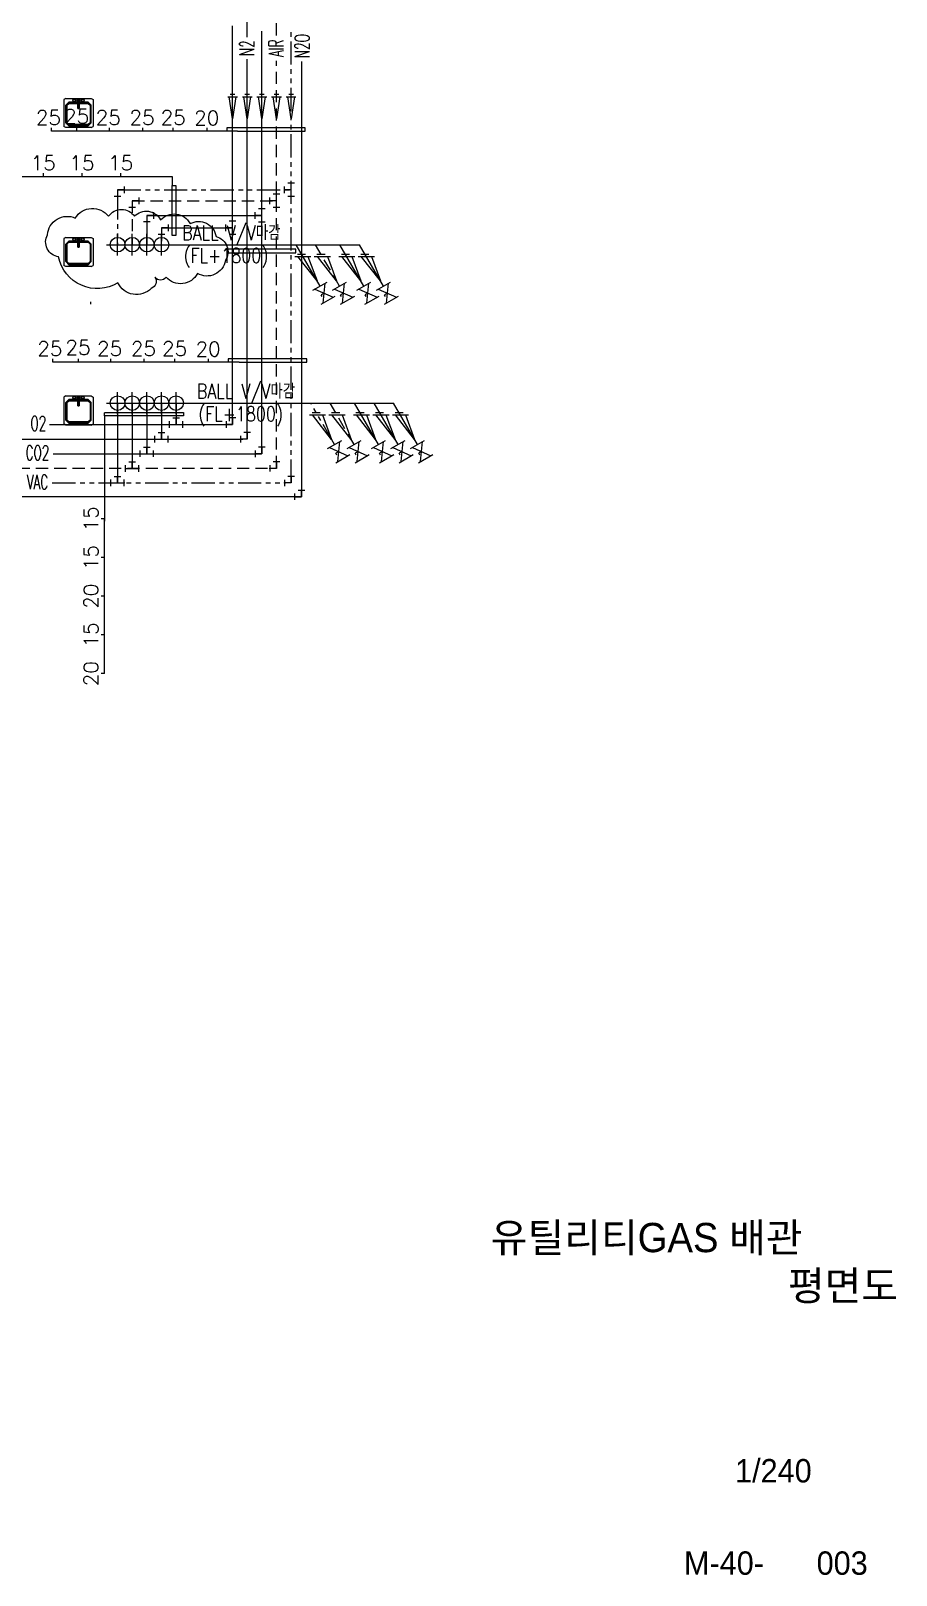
# Model space of a CAD drawing. Header units: millimetres. Extents: x 10903 to 284569, y 2319 to 62017.
# Drawn here: x 266829 to 284569, y 4558 to 36231 of the extents above; entities that cross this region are included whole.
import ezdxf
from ezdxf.enums import TextEntityAlignment as Align

# ---------------------------------------------------------------- set-up
doc = ezdxf.new("R2010")
doc.units = ezdxf.units.MM
for name, pattern in [('DASHED', [0.75, 0.5, -0.25]), ('DASHED2', [0.375, 0.25, -0.125]), ('HIDDEN', [0.375, 0.25, -0.125]), ('PHANTOM', [63.5, 31.75, -6.35, 6.35, -6.35, 6.35, -6.35])]:
    doc.linetypes.add(name, pattern=pattern)
for name, color, linetype in [('5TXT', 7, 'Continuous'), ('7', 7, 'Continuous'), ('ex', 1, 'Continuous'), ('pipe', 3, 'Continuous'), ('UT GAS', 4, 'Continuous'), ('UTIL-AIR', 3, 'DASHED2'), ('UTIL-CO2', 2, 'Continuous'), ('UTIL-N2', 6, 'Continuous'), ('UTIL-VACUUM', 7, 'HIDDEN'), ('빌트인', 8, 'Continuous')]:
    doc.layers.add(name, color=color, linetype=linetype)
doc.layers.add('UTIL-O2', color=4, linetype='Continuous', lineweight=0)
doc.styles.add('GHS', font='ROMANS.shx', dxfattribs={"bigfont": 'whgtxt.shx'})
doc.styles.add('굴림', font='simple.shx', dxfattribs={"bigfont": 'whgtxt.shx'})
doc.styles.add('울릉도M', font='HYWULM.TTF')

# ---------------------------------------------------------------- blocks, each defined once
blk = doc.blocks.new('PI')
at = {"layer": 'UTIL-AIR', "color": 1, "linetype": 'Continuous'}
for p, q in [((150, 0), (-150, 0)), ((0, 150), (0, -150))]:
    blk.add_line(p, q, dxfattribs=at)
at = {"layer": 'UTIL-AIR', "color": 2, "linetype": 'Continuous'}
blk.add_circle((0, 0), 100, dxfattribs=at)
blk = doc.blocks.new('VALD01')
at = {"color": 2}
for p, q in [((-1.96, 0.7), (2.54, 0)), ((2.54, 0), (-1.96, -0.7))]:
    blk.add_line(p, q, dxfattribs=at)
for points in [[(-2.54, -0.48), (-2.54, 0.48)], [(-1.96, -1), (-1.96, 1)]]:
    blk.add_lwpolyline(points, dxfattribs=at)
blk = doc.blocks.new('0S2c-M51-005-0-3층 UTILITY배관 평면도$0$SDFASFSDAF')
at = {"layer": 'pipe', "color": 2}
for p, q in [((0, 1.25), (0, -1.25)), ((0, 0.9), (2.5, -0.9)), ((2.5, 0.9), (0, -0.9)), ((2.5, 1.25), (2.5, -1.25))]:
    blk.add_line(p, q, dxfattribs=at)
blk = doc.blocks.new('SA30T')
at = {"color": 2, "linetype": 'Continuous'}
for p, q in [((-0.75, 1.5), (0.75, 1.5)), ((1.5, 0.75), (1.5, -0.75)), ((-0.75, -1.5), (0.75, -1.5))]:
    blk.add_line(p, q, dxfattribs=at)
at = {"color": 0, "linetype": 'Continuous'}
for p, q in [((0, 1.5), (0, -1.5)), ((0, 0), (1.5, 0))]:
    blk.add_line(p, q, dxfattribs=at)
at = {"color": 2, "linetype": 'Continuous'}
for p in [(0, 1.5), (1.5, 0), (0, -1.5)]:
    blk.add_point(p, dxfattribs=at)
blk = doc.blocks.new('SA20L')
at = {"color": 2, "linetype": 'Continuous'}
for p, q in [((1.59, 0.53), (0.53, 1.59)), ((0.53, -1.59), (1.59, -0.53))]:
    blk.add_line(p, q, dxfattribs=at)
at = {"color": 0, "linetype": 'Continuous'}
blk.add_lwpolyline([(1.06, -1.06), (0, 0), (1.06, 1.06)], dxfattribs=at)
at = {"color": 2, "linetype": 'Continuous'}
for p in [(1.06, 1.06), (1.06, -1.06)]:
    blk.add_point(p, dxfattribs=at)
blk = doc.blocks.new('SINK2')
at = {"layer": '빌트인'}
for p, q in [((-262, 600), (-300, 575)), ((-300, 25), (-300, 575)), ((-262, 600), (262, 600)), ((-198, 562), (-262, 498)), ((-262, 498), (-198, 562)), ((-262, 498), (-262, 140)), ((-262, 498), (-262, 140)), ((-236, 498), (-262, 498)), ((-236, 498), (-262, 498)), ((-236, 498), (-198, 536)), ((-198, 536), (-236, 498)), ((-236, 140), (-236, 498)), ((-236, 140), (-236, 498)), ((198, 562), (-198, 562)), ((-198, 562), (198, 562)), ((-198, 536), (-198, 562)), ((-198, 536), (-198, 562)), ((-198, 536), (198, 536)), ((198, 536), (-198, 536)), ((262, 498), (198, 562)), ((198, 562), (198, 536)), ((262, 498), (198, 562)), ((198, 536), (198, 562)), ((236, 498), (198, 536)), ((198, 536), (236, 498)), ((236, 140), (236, 498)), ((236, 498), (262, 498)), ((236, 140), (236, 498)), ((236, 498), (262, 498)), ((262, 600), (300, 575)), ((262, 498), (262, 140)), ((262, 498), (262, 140)), ((300, 25), (300, 575)), ((-262, 0), (-300, 25)), ((-262, 140), (-198, 76)), ((-262, 140), (-236, 140)), ((-198, 76), (-262, 140)), ((-262, 140), (-236, 140)), ((262, 0), (-262, 0)), ((-198, 102), (-236, 140)), ((-236, 140), (-198, 102)), ((198, 102), (-198, 102)), ((-198, 102), (198, 102)), ((-198, 76), (-198, 102)), ((-198, 102), (-198, 76)), ((-198, 76), (198, 76)), ((198, 76), (-198, 76)), ((-114, 45), (-115, 38)), ((-115, 38), (-114, 45)), ((-114, 45), (-115, 38)), ((-115, 38), (-114, 45)), ((-115, 38), (-114, 32)), ((-114, 32), (-115, 38)), ((-115, 38), (-114, 32)), ((-114, 32), (-115, 38)), ((-111, 51), (-114, 45)), ((-114, 45), (-111, 51)), ((-111, 51), (-114, 45)), ((-114, 45), (-111, 51)), ((-114, 32), (-111, 25)), ((-111, 25), (-114, 32)), ((-114, 32), (-111, 25)), ((-111, 25), (-114, 32)), ((-107, 56), (-111, 51)), ((-111, 51), (-107, 56)), ((-107, 56), (-111, 51)), ((-111, 51), (-107, 56)), ((-111, 25), (-107, 20)), ((-107, 20), (-111, 25)), ((-111, 25), (-107, 20)), ((-107, 20), (-111, 25)), ((-102, 60), (-107, 56)), ((-107, 56), (-102, 60)), ((-102, 60), (-107, 56)), ((-107, 56), (-102, 60)), ((-107, 20), (-102, 16)), ((-102, 16), (-107, 20)), ((-107, 20), (-102, 16)), ((-102, 16), (-107, 20)), ((-96, 63), (-102, 60)), ((-102, 60), (-96, 63)), ((-96, 63), (-102, 60)), ((-102, 60), (-96, 63)), ((-102, 16), (-96, 14)), ((-96, 14), (-102, 16)), ((-102, 16), (-96, 14)), ((-96, 14), (-102, 16)), ((-89, 64), (-96, 63)), ((-96, 63), (-89, 64)), ((-89, 64), (-96, 63)), ((-96, 63), (-89, 64)), ((-96, 14), (-89, 13)), ((-89, 13), (-96, 14)), ((-96, 14), (-89, 13)), ((-89, 13), (-96, 14)), ((-82, 63), (-89, 64)), ((-82, 63), (-89, 64)), ((-89, 64), (-82, 63)), ((-82, 63), (-89, 64)), ((-89, 13), (-82, 14)), ((-82, 14), (-89, 13)), ((-89, 13), (-82, 14)), ((-82, 14), (-89, 13)), ((-76, 60), (-82, 63)), ((-82, 63), (-76, 60)), ((-76, 60), (-82, 63)), ((-82, 63), (-76, 60)), ((-82, 14), (-76, 16)), ((-76, 16), (-82, 14)), ((-82, 14), (-76, 16)), ((-76, 16), (-82, 14)), ((-71, 56), (-76, 60)), ((-76, 60), (-71, 56)), ((-71, 56), (-76, 60)), ((-76, 60), (-71, 56)), ((-76, 16), (-71, 20)), ((-71, 20), (-76, 16)), ((-76, 16), (-71, 20)), ((-71, 20), (-76, 16)), ((-67, 51), (-71, 56)), ((-71, 56), (-67, 51)), ((-67, 51), (-71, 56)), ((-71, 56), (-67, 51)), ((-71, 20), (-67, 25)), ((-67, 25), (-71, 20)), ((-71, 20), (-67, 25)), ((-67, 25), (-71, 20)), ((-64, 45), (-67, 51)), ((-67, 51), (-64, 45)), ((-64, 45), (-67, 51)), ((-67, 51), (-64, 45)), ((-67, 25), (-64, 32)), ((-64, 32), (-67, 25)), ((-67, 25), (-64, 32)), ((-64, 32), (-67, 25)), ((-64, 38), (-64, 45)), ((-64, 45), (-64, 38)), ((-64, 38), (-64, 45)), ((-64, 45), (-64, 38)), ((-64, 32), (-64, 38)), ((-64, 38), (-64, 32)), ((-64, 32), (-64, 38)), ((-64, 38), (-64, 32)), ((-13, 64), (-25, 76)), ((-25, 76), (25, 76)), ((-25, 76), (-13, 64)), ((-25, 13), (-25, 76)), ((-13, 25), (-25, 13)), ((-13, 25), (-25, 13)), ((25, 13), (-25, 13)), ((-13, 204), (-13, 89)), ((13, 204), (-13, 204)), ((-13, 204), (-13, 102)), ((13, 204), (-13, 204)), ((-13, 204), (13, 204)), ((13, 204), (-13, 204)), ((-13, 204), (-13, 102)), ((-13, 89), (-13, 204)), ((13, 102), (-13, 102)), ((-13, 102), (13, 102)), ((-13, 64), (-13, 102)), ((-13, 102), (-13, 89)), ((-13, 102), (-13, 89)), ((-13, 64), (-13, 102)), ((-13, 89), (13, 89)), ((-13, 89), (13, 89)), ((-13, 25), (-13, 89)), ((-13, 89), (-13, 25)), ((13, 64), (-13, 64)), ((13, 64), (-13, 64)), ((-13, 25), (-13, 64)), ((13, 25), (-13, 25)), ((13, 25), (-13, 25)), ((13, 89), (13, 204)), ((13, 102), (13, 204)), ((13, 204), (13, 102)), ((13, 89), (13, 204)), ((13, 102), (13, 64)), ((13, 89), (13, 102)), ((13, 102), (13, 64)), ((13, 102), (13, 89)), ((13, 89), (13, 25)), ((13, 89), (13, 25)), ((25, 76), (13, 64)), ((13, 64), (25, 76)), ((13, 25), (13, 64)), ((13, 25), (25, 13)), ((13, 25), (25, 13)), ((25, 76), (25, 13)), ((67, 51), (64, 45)), ((64, 45), (67, 51)), ((67, 51), (64, 45)), ((64, 45), (67, 51)), ((64, 38), (64, 45)), ((64, 45), (64, 38)), ((64, 38), (64, 45)), ((64, 45), (64, 38)), ((64, 38), (64, 32)), ((64, 32), (64, 38)), ((64, 38), (64, 32)), ((64, 32), (64, 38)), ((64, 32), (67, 25)), ((67, 25), (64, 32)), ((64, 32), (67, 25)), ((67, 25), (64, 32)), ((71, 56), (67, 51)), ((67, 51), (71, 56)), ((71, 56), (67, 51)), ((67, 51), (71, 56)), ((67, 25), (71, 20)), ((71, 20), (67, 25)), ((67, 25), (71, 20)), ((71, 20), (67, 25)), ((76, 60), (71, 56)), ((71, 56), (76, 60)), ((76, 60), (71, 56)), ((71, 56), (76, 60)), ((71, 20), (76, 16)), ((76, 16), (71, 20)), ((71, 20), (76, 16)), ((76, 16), (71, 20)), ((82, 63), (76, 60)), ((76, 60), (82, 63)), ((82, 63), (76, 60)), ((76, 60), (82, 63)), ((76, 16), (82, 14)), ((82, 14), (76, 16)), ((76, 16), (82, 14)), ((82, 14), (76, 16)), ((89, 64), (82, 63)), ((82, 63), (89, 64)), ((89, 64), (82, 63)), ((82, 63), (89, 64)), ((82, 14), (89, 13)), ((89, 13), (82, 14)), ((82, 14), (89, 13)), ((89, 13), (82, 14)), ((96, 63), (89, 64)), ((89, 64), (96, 63)), ((96, 63), (89, 64)), ((89, 64), (96, 63)), ((89, 13), (96, 14)), ((96, 14), (89, 13)), ((89, 13), (96, 14)), ((96, 14), (89, 13)), ((102, 60), (96, 63)), ((96, 63), (102, 60)), ((102, 60), (96, 63)), ((96, 63), (102, 60)), ((96, 14), (102, 16)), ((102, 16), (96, 14)), ((96, 14), (102, 16)), ((102, 16), (96, 14)), ((107, 56), (102, 60)), ((102, 60), (107, 56)), ((107, 56), (102, 60)), ((102, 60), (107, 56)), ((102, 16), (107, 20)), ((107, 20), (102, 16)), ((102, 16), (107, 20)), ((107, 20), (102, 16)), ((111, 51), (107, 56)), ((107, 56), (111, 51)), ((111, 51), (107, 56)), ((107, 56), (111, 51)), ((107, 20), (111, 25)), ((111, 25), (107, 20)), ((107, 20), (111, 25)), ((111, 25), (107, 20)), ((114, 45), (111, 51)), ((111, 51), (114, 45)), ((114, 45), (111, 51)), ((111, 51), (114, 45)), ((111, 25), (114, 32)), ((114, 32), (111, 25)), ((111, 25), (114, 32)), ((114, 32), (111, 25)), ((115, 38), (114, 45)), ((114, 45), (115, 38)), ((115, 38), (114, 45)), ((114, 45), (115, 38)), ((114, 32), (115, 38)), ((115, 38), (114, 32)), ((114, 32), (115, 38)), ((115, 38), (114, 32)), ((198, 76), (262, 140)), ((236, 140), (198, 102)), ((262, 140), (198, 76)), ((198, 102), (236, 140)), ((198, 102), (198, 76)), ((198, 102), (198, 76)), ((262, 140), (236, 140)), ((236, 140), (262, 140)), ((262, 0), (300, 25))]:
    blk.add_line(p, q, dxfattribs=at)

msp = doc.modelspace()

# ---------------------------------------------------------------- linework, layer by layer
at = {"color": 2, "linetype": 'Continuous', "lineweight": -3}
for p, q in [((272242.7, 26610.1), (272242.7, 26745.1)), ((272310.2, 26812.6), (272445.2, 26812.6))]:
    msp.add_line(p, q, dxfattribs=at)
at = {"color": 1, "linetype": 'Continuous'}
for p, q in [((272242.7, 26677.6), (272377.7, 26677.6)), ((272377.7, 26677.6), (272377.7, 26812.6))]:
    msp.add_line(p, q, dxfattribs=at)
at = {"layer": 'ex', "ltscale": 3000}
for p, q in [((267251.5, 34173.8), (267251.5, 34245.8)), ((267773.7, 34173.8), (267773.7, 34245.8)), ((268439.5, 34173.8), (268439.5, 34245.8)), ((269121.4, 34173.8), (269121.4, 34245.8)), ((269748.9, 34173.8), (269748.9, 34245.8)), ((270440.6, 34173.8, 0), (270440.6, 34245.8, 0)), ((272455.4, 34245.8), (270846.6, 34245.8)), ((272455.4, 34173.8), (272455.4, 34245.8)), ((271067.4, 34173.8), (267251.5, 34173.8)), ((271067.4, 34173.8), (272455.4, 34173.8)), ((267083.8, 33244.1), (267083.8, 33316.1)), ((267877.9, 33244.1), (267877.9, 33316.1)), ((268672, 33244.1), (268672, 33316.1)), ((266289.7, 33244.1), (268672, 33244.1)), ((269727.2, 32037.9), (269727.2, 33059.5)), ((269799.2, 33059.5), (269799.2, 32037.9)), ((269799.2, 32037.9), (269727.2, 32037.9)), ((272258, 31752.1), (270870, 31752.1)), ((270870, 31680.1), (272258, 31680.1)), ((272258, 31680.1), (272258, 31752.1)), ((268056.5, 30624.2), (268056.5, 30677.2)), ((267280, 29435.1), (267280, 29507.1)), ((267802.2, 29435.1), (267802.2, 29507.1)), ((268468.1, 29435.1), (268468.1, 29507.1)), ((269149.9, 29435.1), (269149.9, 29507.1)), ((269777.4, 29435.1), (269777.4, 29507.1)), ((270469.1, 29435.1, 0), (270469.1, 29507.1, 0)), ((272483.9, 29507.1), (270875.1, 29507.1)), ((272483.9, 29435.1), (272483.9, 29507.1)), ((271095.9, 29435.1), (267280, 29435.1)), ((271095.9, 29435.1), (272483.9, 29435.1)), ((268340.1, 28405.3), (269960.8, 28405.3)), ((269960.8, 28333.3), (268340.1, 28333.3)), ((269960.8, 28405.3), (269960.8, 28333.3)), ((268340.3, 26226.4), (268268.3, 26226.4)), ((268340.3, 23050.1), (268340.3, 26226.4)), ((268340.3, 25432.3), (268268.3, 25432.3)), ((268340.3, 24638.2), (268268.3, 24638.2)), ((268340.3, 23844.1), (268268.3, 23844.1)), ((268340.3, 23050.1), (268268.3, 23050.1))]:
    msp.add_line(p, q, dxfattribs=at)
at = {"layer": 'ex', "linetype": 'PHANTOM', "ltscale": 2}
for p, q in [((270846.6, 34245.8), (270846.6, 34173.8)), ((270870, 31752.1), (270870, 31680.1)), ((270875.1, 29507.1), (270875.1, 29435.1)), ((268340.1, 28333.3), (268340.1, 28405.3))]:
    msp.add_line(p, q, dxfattribs=at)
at = {"layer": 'UT GAS', "color": 1, "ltscale": 10}
for p, q in [((269619, 31846.4), (273565.7, 31846.4)), ((269919, 28596.4), (274265.7, 28596.4))]:
    msp.add_line(p, q, dxfattribs=at)
at = {"layer": 'UT GAS', "color": 2, "ltscale": 10}
for p, q in [((272240.2, 31603.7), (272571.4, 31603.7)), ((272294.4, 31653.4), (272460, 31653.4)), ((272695.6, 31101.7), (272302.3, 31603.7)), ((272509.3, 31603.7), (272695.6, 31101.7)), ((272640.2, 31603.7), (272971.4, 31603.7)), ((272694.4, 31653.4), (272860, 31653.4)), ((273095.6, 31101.7), (272702.3, 31603.7)), ((272909.3, 31603.7), (273095.6, 31101.7)), ((273140.2, 31603.7), (273471.4, 31603.7)), ((273194.4, 31653.4), (273360, 31653.4)), ((273595.6, 31101.7), (273202.3, 31603.7)), ((273409.3, 31603.7), (273595.6, 31101.7)), ((273540.2, 31603.7), (273871.4, 31603.7)), ((273594.4, 31653.4), (273760, 31653.4)), ((273995.6, 31101.7), (273602.3, 31603.7)), ((273809.3, 31603.7), (273995.6, 31101.7)), ((272839.8, 30852), (272779.7, 30817.4)), ((272800.3, 30781.8), (272779.7, 30817.4)), ((273239.8, 30852), (273179.7, 30817.4)), ((273200.3, 30781.8), (273179.7, 30817.4)), ((273739.8, 30852), (273679.7, 30817.4)), ((273700.3, 30781.8), (273679.7, 30817.4)), ((274139.8, 30852), (274079.7, 30817.4)), ((274100.3, 30781.8), (274079.7, 30817.4)), ((272540.2, 28353.7), (272871.4, 28353.7)), ((272594.4, 28403.4), (272760, 28403.4)), ((272995.6, 27851.7), (272602.3, 28353.7)), ((272809.3, 28353.7), (272995.6, 27851.7)), ((272940.2, 28353.7), (273271.4, 28353.7)), ((272994.4, 28403.4), (273160, 28403.4)), ((273395.6, 27851.7), (273002.3, 28353.7)), ((273209.3, 28353.7), (273395.6, 27851.7)), ((273440.2, 28353.7), (273771.4, 28353.7)), ((273494.4, 28403.4), (273660, 28403.4)), ((273895.6, 27851.7), (273502.3, 28353.7)), ((273709.3, 28353.7), (273895.6, 27851.7)), ((273840.2, 28353.7), (274171.4, 28353.7)), ((273894.4, 28403.4), (274060, 28403.4)), ((274295.6, 27851.7), (273902.3, 28353.7)), ((274109.3, 28353.7), (274295.6, 27851.7)), ((274240.2, 28353.7), (274571.4, 28353.7)), ((274294.4, 28403.4), (274460, 28403.4)), ((274695.6, 27851.7), (274302.3, 28353.7)), ((274509.3, 28353.7), (274695.6, 27851.7)), ((273139.8, 27602), (273079.7, 27567.4)), ((273100.3, 27531.8), (273079.7, 27567.4)), ((273539.8, 27602), (273479.7, 27567.4)), ((273500.3, 27531.8), (273479.7, 27567.4)), ((274039.8, 27602), (273979.7, 27567.4)), ((274000.3, 27531.8), (273979.7, 27567.4)), ((274439.8, 27602), (274379.7, 27567.4)), ((274400.3, 27531.8), (274379.7, 27567.4)), ((274839.8, 27602), (274779.7, 27567.4)), ((274800.3, 27531.8), (274779.7, 27567.4))]:
    msp.add_line(p, q, dxfattribs=at)
at = {"layer": 'UTIL-AIR', "linetype": 'DASHED', "lineweight": -3, "ltscale": 500}
for p, q in [((271864, 36137.1), (271864, 46549.1)), ((271864, 27267.2, 0), (271864, 35618.6)), ((268906.5, 32746.4), (268906.5, 31846.4)), ((268906.5, 32746.4), (271864, 32746.4)), ((273156.5, 30996.4), (272665.7, 31846.4)), ((273456.5, 27746.4), (272965.7, 28596.4)), ((266557.4, 27259.4), (271862.7, 27259.4))]:
    msp.add_line(p, q, dxfattribs=at)
at = {"layer": 'UTIL-CO2', "linetype": 'Continuous', "lineweight": -3}
for p, q in [((271564, 27559.4), (271564, 36223.9)), ((269206.5, 32446.4), (269206.5, 31846.4)), ((273656.5, 30996.4), (273165.7, 31846.4)), ((273956.5, 27746.4), (273465.7, 28596.4)), ((267282.7, 27559.4), (271560, 27559.4))]:
    msp.add_line(p, q, dxfattribs=at)
at = {"layer": 'UTIL-N2', "linetype": 'Continuous', "lineweight": -3}
for p, q in [((271264, 36102.9), (271264, 45949.1)), ((271264, 27867.2, 0), (271264, 35652.9)), ((274356.5, 27746.4), (273865.7, 28596.4)), ((266523.1, 27859.4), (271173.7, 27859.4))]:
    msp.add_line(p, q, dxfattribs=at)
at = {"layer": 'UTIL-O2', "linetype": 'Continuous', "lineweight": -3}
for p, q in [((270964.3, 28159.4), (270964, 36332.5)), ((269506.5, 32191.8), (269506.5, 31916.7)), ((274056.5, 30996.4), (273565.7, 31846.4)), ((274756.5, 27746.4), (274265.7, 28596.4)), ((267211.3, 28159.4), (270964.3, 28159.4))]:
    msp.add_line(p, q, dxfattribs=at)
at = {"layer": 'UTIL-VACUUM', "linetype": 'PHANTOM', "lineweight": -3, "ltscale": 15}
for p, q in [((272164, 26967.2), (272164, 36241)), ((268606.5, 32971.3), (272164, 32971.3)), ((268606.6, 32836.2), (268606.5, 31846.4)), ((273056.5, 27746.4), (272565.7, 28596.4)), ((267265.6, 26959.4), (272047.7, 26959.4))]:
    msp.add_line(p, q, dxfattribs=at)
at = {"layer": 'UTIL-VACUUM', "linetype": 'Continuous', "lineweight": -3}
msp.add_line((272756.5, 30996.4), (272265.7, 31846.4), dxfattribs=at)
at = {"layer": '빌트인', "color": 1, "linetype": 'Continuous', "lineweight": -3}
for p, q in [((272377.7, 35600.1), (272377.7, 26677.6)), ((272377.7, 26677.6), (266621, 26677.6))]:
    msp.add_line(p, q, dxfattribs=at)
at = {"layer": '빌트인', "linetype": 'Continuous', "lineweight": -3}
for p, q in [((268672, 33244.1), (269727.6, 33244.1)), ((269727.6, 33244.1), (269727.2, 33059.5)), ((269727.2, 33059.5), (269799.2, 33059.5)), ((268340.1, 28333.3), (268340.3, 26173.6))]:
    msp.add_line(p, q, dxfattribs=at)
at = {"layer": '빌트인', "color": 2, "linetype": 'Continuous', "lineweight": -3}
for p, q in [((269206.5, 32446.4), (271564, 32446.4)), ((269206.5, 28596.4), (269206.5, 27559.4))]:
    msp.add_line(p, q, dxfattribs=at)
at = {"layer": '빌트인', "color": 4, "linetype": 'Continuous', "lineweight": -3}
for p, q in [((269506.5, 32191.8), (269507, 32191.8)), ((269507, 32191.8), (270963.2, 32191.8)), ((269806.5, 28596.4), (269806.5, 28159.4))]:
    msp.add_line(p, q, dxfattribs=at)
at = {"layer": '빌트인', "color": 0, "linetype": 'Continuous', "lineweight": -3}
msp.add_line((268606.5, 28596.4), (268606.5, 26959.4), dxfattribs=at)
at = {"layer": '빌트인', "color": 3, "linetype": 'Continuous', "lineweight": -3}
msp.add_line((268906.5, 28596.4), (268906.5, 27259.4), dxfattribs=at)
at = {"layer": '빌트인', "color": 6, "linetype": 'Continuous', "lineweight": -3}
msp.add_line((269506.5, 28596.4), (269506.5, 27859.4), dxfattribs=at)
at = {"layer": '빌트인', "color": 3, "linetype": 'Continuous', "lineweight": -3}
msp.add_lwpolyline([(269295.9, 30950.7, -0.5205671), (268612, 31064.5, -0.5205671), (267396.1, 31595.7, -0.5205671), (267168.1, 32051, -0.5205671), (267738.1, 32392.5, -0.5205671), (268422, 32430.5, -0.5205671), (268953.9, 32430.5, -0.5205671), (269485.9, 32354.6, -0.5205671), (270093.8, 32278.7, -0.5205671), (270625.8, 32013.1, -0.5205671), (270815.7, 31519.8, -0.5205671), (270245.8, 31254.2, -0.5205671), (269599.9, 31178.3, -0.5205671), (269371.9, 31178.3, -0.5205671)], format="xyb", close=True, dxfattribs=at)

# ---------------------------------------------------------------- block references
at = {"layer": 'pipe', "color": 3, "linetype": 'Continuous', "xscale": 100, "yscale": 100, "zscale": 100, "rotation": 270}
for p in [(270964, 34682.4), (271264, 34682.4), (271564, 34682.4), (271864, 34682.4), (272164, 34682.4)]:
    msp.add_blockref('VALD01', p, dxfattribs=at)
at = {"layer": 'UT GAS', "xscale": 133.3326188933681, "yscale": 133.3326188933681, "zscale": 133.3326188933681, "rotation": 119.9999999994773}
for p in [(272923.1, 30707.7), (273323.1, 30707.7), (273823.1, 30707.7), (274223.1, 30707.7), (273223.1, 27457.7), (273623.1, 27457.7), (274123.1, 27457.7), (274523.1, 27457.7), (274923.1, 27457.7)]:
    msp.add_blockref('0S2c-M51-005-0-3층 UTILITY배관 평면도$0$SDFASFSDAF', p, dxfattribs=at)
at = {"layer": 'UTIL-AIR', "linetype": 'DASHED', "lineweight": -3, "ltscale": 500}
for name, p, xscale, yscale, zscale, rotation in [('SA20L', (268905.3, 32745.4), -90.00000000013351, 90.00000000011642, 90.00000000011707, 134.9999999999999), ('SA30T', (271864.1, 32745.7), 90, 90, 90, 180), ('PI', (268906.5, 31846.4), 1.5, 1.5, 1.5, 180), ('SA30T', (268906, 27257.4), 90, 90, 90, 90), ('SA20L', (271863.9, 27258.8, 0), 90.00000000011707, 90.0000000001171, 90.00000000011707, 135.0000000000001)]:
    msp.add_blockref(name, p, dxfattribs=dict(at, xscale=xscale, yscale=yscale, zscale=zscale, rotation=rotation))
at = {"layer": 'UTIL-AIR', "linetype": 'Continuous', "lineweight": -3, "xscale": 1.5, "yscale": 1.5, "zscale": 1.5, "rotation": 180}
msp.add_blockref('PI', (269806.5, 28596.4), dxfattribs=at)
at = {"layer": 'UTIL-CO2', "linetype": 'Continuous', "lineweight": -3}
for name, p, xscale, yscale, zscale, rotation in [('SA20L', (269206.5, 32446.7), -90.00000000013355, 90.00000000011642, 90.00000000011707, 134.9999999999999), ('SA30T', (271563.1, 32445.7), 90, 90, 90, 180), ('PI', (269206.5, 31846.4), 1.5, 1.5, 1.5, 180), ('PI', (269506.5, 28596.4), 1.5, 1.5, 1.5, 180), ('SA30T', (269206.5, 27559.4), 90, 90, 90, 90), ('SA20L', (271564, 27558.8), 90.00000000011707, 90.0000000001171, 90.00000000011707, 135.0000000000001)]:
    msp.add_blockref(name, p, dxfattribs=dict(at, xscale=xscale, yscale=yscale, zscale=zscale, rotation=rotation))
at = {"layer": 'UTIL-N2', "linetype": 'Continuous', "lineweight": -3}
for name, p, xscale, yscale, zscale, rotation in [('SA30T', (269506.5, 27859.4), 90, 90, 90, 90), ('SA20L', (271264, 27858.8, 0), 90.00000000011707, 90.0000000001171, 90.00000000011707, 135.0000000000001)]:
    msp.add_blockref(name, p, dxfattribs=dict(at, xscale=xscale, yscale=yscale, zscale=zscale, rotation=rotation))
at = {"layer": 'UTIL-O2', "linetype": 'Continuous', "lineweight": -3}
for name, p, xscale, yscale, zscale, rotation in [('SA30T', (270964, 32191.7), 90, 90, 90, 180), ('PI', (269506.5, 31846.4), 1.5, 1.5, 1.5, 180), ('SA20L', (269506.4, 32191.7), -90.0000000000718, 90.00000000011642, 90.00000000011707, 135.0000000000131), ('PI', (268906.5, 28596.4), 1.5, 1.5, 1.5, 180), ('PI', (269206.5, 28596.4), 1.5, 1.5, 1.5, 180), ('SA30T', (269806.5, 28159.4), 90, 90, 90, 90), ('SA20L', (270964.1, 28158.8), 90.00000000011707, 90.0000000001171, 90.00000000011707, 135.0000000000001)]:
    msp.add_blockref(name, p, dxfattribs=dict(at, xscale=xscale, yscale=yscale, zscale=zscale, rotation=rotation))
at = {"layer": 'UTIL-VACUUM', "linetype": 'PHANTOM', "lineweight": -3, "ltscale": 15}
for name, p, xscale, yscale, zscale, rotation in [('SA20L', (268606.6, 32971.2), -90.00000000013353, 90.00000000011642, 90.00000000011707, 134.9999999999999), ('SA30T', (272164, 32971.3), 90, 90, 90, 180), ('PI', (268606.5, 31846.4), 1.5, 1.5, 1.5, 180), ('SA30T', (268605.1, 26959.4), 90, 90, 90, 90), ('SA20L', (272164.4, 26958.8), 90.00000000011707, 90.0000000001171, 90.00000000011707, 135.0000000000001)]:
    msp.add_blockref(name, p, dxfattribs=dict(at, xscale=xscale, yscale=yscale, zscale=zscale, rotation=rotation))
at = {"layer": 'UTIL-VACUUM', "linetype": 'Continuous', "lineweight": -3, "xscale": 1.5, "yscale": 1.5, "zscale": 1.5, "rotation": 180}
msp.add_blockref('PI', (268606.5, 28596.4), dxfattribs=at)
at = {"layer": '빌트인', "lineweight": -3, "rotation": 180}
for p in [(267804.5, 34846.4), (267804.5, 31996.4), (267804.5, 28746.4)]:
    msp.add_blockref('SINK2', p, dxfattribs=at)

# ---------------------------------------------------------------- texts
at = {"layer": '5TXT', "color": 7, "style": '굴림'}
for s, rotation, p in [('25', 360, (267188.7, 34453)), ('25', 360, (267766.5, 34478.4)), ('25', 360, (268414.9, 34453)), ('25', 360, (269108.1, 34453)), ('25', 360, (269746, 34453)), ('20', 360, (270433.9, 34444.3)), ('15', 0, (267080.9, 33523.3)), ('15', 0, (267875, 33523.3)), ('15', 0, (268669.1, 33523.3)), ('25', 360, (267217.2, 29714.3)), ('25', 360, (267795, 29739.7)), ('25', 360, (268443.4, 29714.3)), ('25', 360, (269136.6, 29714.3)), ('25', 360, (269774.5, 29714.3)), ('20', 360, (270462.4, 29705.6)), ('15', 90, (268061, 26223.5)), ('15', 90, (268061, 25429.4)), ('20', 90, (268061, 24635.3)), ('15', 90, (268061, 23841.2)), ('20', 90, (268061, 23047.2))]:
    msp.add_text(s, height=300, rotation=rotation, dxfattribs=at).set_placement(p, align=Align.MIDDLE_CENTER)
at = {"layer": '7', "style": '울릉도M'}
for s, height, p in [('유틸리티GAS 배관', 600, (276257.7, 11182.1)), ('평면도', 600, (282351.2, 10193.4)), ('1/240', 480, (281267.3, 6459.2)), ('M-40-', 480, (280219.7, 4565.1)), ('003', 480, (282939.7, 4565.1))]:
    msp.add_text(s, height=height, dxfattribs=at).set_placement(p)
at = {"layer": 'UT GAS', "color": 7, "ltscale": 10, "style": 'GHS', "width": 0.6}
for s, p in [('N2O', (272389.1, 35919.4, 0)), ('N2', (271258.7, 35877.9, 0)), ('AIR', (271858.7, 35877.9, 0))]:
    msp.add_text(s, height=300, rotation=90, dxfattribs=at).set_placement(p, align=Align.MIDDLE_CENTER)
at = {"layer": 'UT GAS', "color": 7, "ltscale": 10, "style": 'GHS', "width": 0.8}
for s, p in [('BALL V/V마감', (270938.3, 32069.1)), ('(FL+1800)', (270827.7, 31604.1)), ('BALL V/V마감', (271238.3, 28819.1)), ('(FL+1800)', (271127.7, 28354.1))]:
    msp.add_text(s, height=300, dxfattribs=at).set_placement(p, align=Align.MIDDLE)
at = {"layer": 'UT GAS', "color": 7, "ltscale": 10, "style": 'GHS', "width": 0.6}
for s, p in [('O2', (266982, 28178.6, 0)), ('CO2', (266963.4, 27578.6, 0)), ('VAC', (266963.4, 26978.6, 0))]:
    msp.add_text(s, height=300, dxfattribs=at).set_placement(p, align=Align.MIDDLE_CENTER)

doc.saveas('drawing.dxf')
